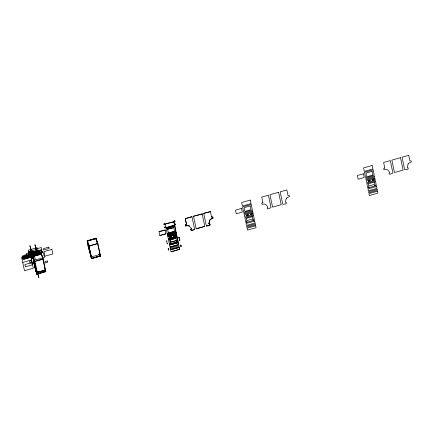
<?xml version="1.0" encoding="UTF-8"?>
<svg xmlns="http://www.w3.org/2000/svg" width="433" height="433" viewBox="0 0 433 433"><rect width="100%" height="100%" fill="white"/><g stroke="black" fill="none" stroke-linecap="round" stroke-linejoin="round"><path stroke-width="0.65" d="M90.427 255.026L88.013 245.543L88.467 246.155L88.013 245.543M90.638 254.967L88.245 246.675M99.466 252.461L99.384 252.011M208.939 223.406L209.805 220.002A4.741 2.658 -17.7 0 1 213.009 218.086L212.771 216.955L211.542 217.003L212.825 217.128L213.063 218.259A4.741 2.658 -17.7 0 0 209.859 220.17L208.993 223.58A1.272 0.714 -17.7 0 0 209.962 224.18L209.967 224.002A1.272 0.714 -17.7 0 1 208.939 223.406L208.993 223.58M209.615 225.376C201.399 225.929 211.006 226.973 209.962 224.18M209.669 225.55L210.021 224.175M31.203 253.549L31.544 253.44M31.577 253.57L31.257 253.673M34.521 253.327L34.857 253.213M34.9 253.337L34.575 253.451M169.779 236.873L170.104 236.764M169.833 237.04L170.142 236.883M169.898 237.165L170.266 237.073M169.985 237.3L170.174 237.241M170.321 236.856L170.645 236.754M170.824 236.635L171.149 236.532M170.358 237.365L170.05 237.473M170.483 237.17L170.808 237.062M170.537 237.344L170.851 237.181L170.526 237.289M170.867 236.754L171.203 236.705M171.311 236.348L171.63 236.239M170.932 236.932L171.306 236.84M171.04 237.122L171.349 236.959M171.365 236.521L171.69 236.413M170.9 237.365L170.591 237.463M171.728 236.532L171.414 236.645L171.793 236.553M171.652 236.386L171.371 236.472M171.528 236.829L171.836 236.672M171.381 237.16L171.105 237.246M171.885 236.851L171.576 236.954M173.752 235.741L174.071 235.639M173.806 235.915L174.126 235.806L173.812 235.866M173.882 236.045L174.234 235.947M173.969 236.223L174.277 236.066M174.293 235.731L174.618 235.622M174.347 235.904L174.672 235.796M174.797 235.509L175.116 235.406M174.326 236.245L174.017 236.348M174.423 236.028L174.78 235.936M174.851 235.682L175.159 235.525M175.278 235.222L175.603 235.114M174.959 235.823L175.278 235.714M175.322 235.833L175.019 235.985L175.333 235.888M175.322 235.341L175.576 235.303M174.867 236.234L174.564 236.337M175.397 235.52L175.766 235.428M175.495 235.704L175.82 235.595M175.701 235.406L175.435 235.525M175.37 236.012L175.051 236.109M175.858 235.725L175.652 235.833M246.231 215.353L246.556 215.244M246.393 215.666L246.718 215.558M246.594 215.374L246.296 215.477M246.778 215.342L247.102 215.233M246.74 215.704L246.437 215.786M246.94 215.65L247.265 215.547M247.135 215.363L246.842 215.466M247.275 215.12L247.6 215.012M247.281 215.694L247.016 215.78M247.438 215.428L247.763 215.325M247.622 215.158L247.33 215.244M247.763 214.833L248.087 214.725M247.925 215.141L248.25 215.033M248.109 214.871L247.828 214.957M247.806 215.445L247.492 215.553M248.282 215.163L247.99 215.266M250.204 214.227L250.528 214.119M250.366 214.535L250.691 214.432M250.566 214.238L250.269 214.351M250.75 214.216L251.07 214.108M250.723 214.557L250.431 214.66M250.913 214.524L251.232 214.416M251.113 214.227L250.799 214.335M251.248 213.994L251.573 213.886M251.27 214.546L250.961 214.649M251.411 214.303L251.735 214.2M251.605 214.016L251.302 214.113M251.735 213.702L252.06 213.599M251.898 214.016L252.222 213.907M252.076 213.745L251.779 213.821M251.757 214.346L251.486 214.432M252.26 214.026L251.963 214.14M368.12 180.75L368.445 180.642M368.283 181.059L368.607 180.956M368.467 180.788L368.174 180.875M368.667 180.74L368.992 180.631M368.651 181.075L368.348 181.189M368.829 181.048L369.149 180.945M369.008 180.778L368.732 180.864M369.165 180.518L369.49 180.409M369.652 180.231L369.977 180.123M369.187 181.07L368.889 181.178M369.327 180.826L369.652 180.723M369.528 180.539L369.23 180.642M369.814 180.539L370.139 180.431M370.009 180.252L369.706 180.35M369.674 180.87L369.403 180.956M370.161 180.577L369.879 180.664M372.093 179.625L372.418 179.516M372.256 179.933L372.58 179.83M372.45 179.646L372.136 179.744M372.64 179.614L372.959 179.506M372.618 179.949L372.32 180.058M372.797 179.922L373.122 179.814M372.981 179.652L372.678 179.733M373.138 179.392L373.463 179.284M373.625 179.1L373.95 178.997M373.159 179.944L372.862 180.047M373.3 179.7L373.625 179.592M373.495 179.414L373.203 179.516M373.657 179.722L373.354 179.825M373.787 179.414L374.107 179.305M373.988 179.116L373.674 179.224M374.144 179.435L373.825 179.533M171.344 236.97L171.062 237.078M170.12 236.911L169.844 236.997M170.889 236.791L171.17 236.694M37.666 271.67L37.368 271.756M98.903 254.29L98.6 254.371M185.335 224.743L186.444 224.126L185.281 218.589L191.954 216.695L185.34 218.762L186.499 224.299L185.335 224.743L185.627 226.048A4.741 2.658 -17.7 0 1 189.226 226.026L189.172 225.858A4.741 2.658 -17.7 0 0 185.573 225.874L185.627 226.048M170.965 236.938L171.262 236.829M191.521 230.702L190.72 229.642A1.272 0.714 -17.7 0 0 191.348 228.592L191.267 228.386A1.272 0.714 -17.7 0 1 190.666 229.468L191.521 230.702L194.623 229.338L191.954 216.695M191.462 230.529L194.623 229.338M32.513 254.512L37.433 253.116M21.98 258.864L30.813 256.358L33.292 268.2L24.459 270.706L21.65 257.126L39.051 252.212L38.64 250.263L32.632 251.968L33.043 253.917M30.813 256.59L30.029 256.812L29.476 254.193L30.261 253.971L31.544 259.952L22.765 262.441M35.603 270.284L35.728 270.555L33.547 262.203L33.309 261.072L33.763 261.684L32.605 256.147L36.756 274.154L45.795 271.583L43.186 259.118L41.438 253.641L41.519 255.037M88.256 246.215L87.304 240.618L89.052 246.096M90.621 254.967L90.302 254.756L91.455 258.625L100.494 256.055L97.885 243.59L95.926 238.172L97.674 243.649M32.637 256.255L41.265 253.722L41.395 254.139L32.724 256.585M87.342 240.726L95.964 238.193L96.158 238.902L95.65 239.048L95.455 238.339L95.514 238.632M32.691 256.423L41.314 253.976L32.702 256.46M96.018 238.448L87.396 240.894L96.023 238.486L97.652 243.633M87.428 241.051L96.099 238.61M32.832 256.883L33.281 256.444M40.816 254.16L40.756 253.868L40.946 254.577L41.46 254.431M87.536 241.354L87.986 240.916M34.11 260.78L34.618 260.634L34.813 261.343L34.754 261.056L34.245 261.196L36.962 274.094M42.732 258.333L42.288 258.766L42.732 258.333L45.584 271.643L45.216 270.56M89.322 245.105L88.814 245.251L88.873 245.543L89.322 245.105L89.517 245.814L89.452 245.522L88.944 245.668L91.666 258.566L91.13 256.071M96.927 242.945L97.436 242.805L96.987 243.238L96.927 242.945L97.122 243.66L97.566 243.222L100.288 256.114L99.731 254.49M163.972 223.931L164.486 223.785L164.675 224.5L164.167 224.64L163.972 223.931L164.037 224.224L164.486 223.785M174.288 221.003L174.797 220.857L174.932 221.279L174.483 221.712L174.288 221.003L174.347 221.295L174.797 220.857M34.175 261.072L34.618 260.634M42.867 258.75L42.418 259.188L42.223 258.474M166.001 227.72L165.211 224.034L173.887 221.761L174.623 225.268L166.001 227.72L174.569 225.1L173.833 221.588M174.932 221.279L174.483 221.712M173.887 221.761L165.211 224.034M34.304 261.489L42.921 259.004M89.009 245.96L97.62 243.476M193.524 216.251L202.2 213.972L193.524 216.251L196.171 228.813L204.793 226.367L202.146 213.805M203.71 213.355L210.438 211.634L203.71 213.355L206.379 225.999M36.756 274.154L34.142 261.684L43.186 259.118M91.455 258.625L88.846 246.155L97.885 243.59M33.547 262.203L33.731 261.976L36.616 272.628L45.243 270.181L36.578 272.471L45.238 270.111L44.767 268.298M164.648 227.152L165.157 227.006L165.352 227.715L164.843 227.861L164.648 227.152L164.708 227.439L165.157 227.006M174.964 224.224L175.473 224.078L175.668 224.787L175.159 224.933L174.964 224.224L175.024 224.511L175.473 224.078M167.349 234.156L166.137 228.445L174.759 225.999L175.971 231.709L167.295 233.982L175.917 231.536L174.759 225.999M36.091 270.576L36.556 272.822L34.846 265.884M174.813 226.167L166.137 228.445M35.187 266.019L35.668 267.875M89.885 250.49L90.768 253.787M159.03 231.633L165.157 230.08L159.03 231.633L159.858 235.503L165.931 233.777L165.103 229.907M167.614 229.198L173.795 227.628L167.614 229.198L168.448 233.084L174.575 231.341L173.741 227.455M36.204 269.867L35.733 269.028L36.21 270.674L35.988 269.764M35.614 270.322L36.616 272.628M90.302 254.756L91.13 256.553M36.188 270.582L36.404 272.411L36.432 271.599M90.643 255.124L91.011 254.826L90.843 255.097M36.264 270.89L36.41 271.323M90.713 255.432L90.892 255.053L91.109 255.789M36.015 271.984L35.809 270.224M90.713 256.455L90.567 254.902M91.206 256.379L90.632 255.097M167.723 235.942L167.484 234.881L176.107 232.434L176.345 233.495L167.668 235.769L176.291 233.322L176.107 232.434M176.161 232.608L167.484 234.881M91.282 256.942L99.904 254.496M168.323 238.805L167.858 236.667L176.48 234.221L176.945 236.358L168.258 238.594L176.881 236.147L176.48 234.221M45.595 271.67L36.973 274.116L36.22 271.919M176.534 234.394L167.858 236.667M168.285 238.686L176.945 236.358M169.471 244.293L168.453 239.53L177.081 237.084L178.093 241.841L169.417 244.12L178.039 241.674L177.081 237.084M177.135 237.257L168.453 239.53M167.198 243.936L166.748 240.732M178.953 237.268L179.327 237.593L179.652 240.402L178.953 237.268L179.652 240.402M170.358 242.318L169.844 239.942L176.009 238.193L169.898 240.115L170.358 242.318L176.523 240.564L176.009 238.193M170.304 242.144L176.523 240.564M167.073 243.541L167.447 243.866M179.527 240.006L179.202 237.197M170.061 247.108L169.606 245.018L178.282 242.74L178.683 244.656L170.061 247.108L178.629 244.488L178.228 242.572M178.282 242.74L169.606 245.018M168.383 248.537L168.345 249.614L168.545 249.311M170.239 247.974L178.872 245.554L179.083 246.566L170.461 249.013L170.25 248.006M180.588 245.073L181.054 245.771L180.75 245.847L180.967 246.615L180.832 245.002M168.556 249.072L168.518 250.15M171.051 251.827L170.597 249.744L179.273 247.465L179.673 249.381L171.051 251.827L179.619 249.208L179.219 247.292M179.273 247.465L170.597 249.744M174.288 236.12L173.974 236.18M189.172 225.858L191.348 228.592M89.436 249.771L88.446 246.512M33.731 261.97L36.616 272.557M33.309 261.072L33.557 261.743M99.752 253.89L100.494 256.055M45.238 269.959L45.795 271.583M45.184 270.414L45.557 271.513M204.793 226.367L196.171 228.813M174.862 221.149L174.992 221.572M179.776 239.936L179.901 240.331M174.575 231.341L168.448 233.084M165.931 233.777L159.858 235.503M166.499 240.802L166.624 241.197M168.432 248.769L168.767 250.079M168.134 248.607L168.356 249.376M88.045 241.208L87.85 240.499L87.91 240.791M87.098 240.678L88.846 246.155M88.435 246.447L88.218 245.484M41.227 253.7L42.975 259.178M39.517 253.413L38.661 250.734L29.834 253.24L30.689 255.919L39.798 253.375L39.23 250.664M38.802 252.428L38.629 251.892L29.168 254.615L28.269 251.8L36.242 249.538L37.141 252.352M38.851 253.061L37.135 247.698L28.307 250.204L30.018 255.567L42.856 251.887L44.604 257.37L35.566 259.935L33.817 254.452M37.227 251.93L34.916 244.683L37.752 255.059M32.54 252.78L31.885 250.712L28.421 251.697L29.081 253.76L39.127 250.902L40.02 253.711L31.192 256.217L30.294 253.408M33.346 256.737L33.152 256.027L33.211 256.32M33.141 256.417L34.938 262.046L37.525 274.398M30.586 248.585L32.183 253.841M32.41 254.29L33.861 258.799M34.943 263.031L35.999 266.392L34.97 263.177M31.279 251.865L32.843 256.677M34.353 261.624L31.338 252.179L30.424 247.817L31.49 251.692M33.963 260.818L34.25 261.732L33.758 259.367M32.394 256.206L34.142 261.684M33.714 260.888L34.007 261.803L33.016 257.078M33.801 261.792L31.62 251.016L29.909 245.657L30.694 249.397L33.752 258.772M34.672 265.927L35.701 269.142M35.078 267.41L36.518 272.092M36.897 273.277L37.276 274.468L34.689 262.117L31.317 251.53L31.598 252.877M29.801 254.398L29.969 254.934L42.353 251.384L42.564 252.396L33.942 254.842L33.731 253.835M43.029 259.464L43.955 262.539M43.484 262.679L43.581 263.031M99.309 252.163L99.936 254.582M91.314 257.029L89.414 249.722M35.425 266.842L35.75 268.081M99.346 252.19L99.617 253.321M100.294 256.141L100.218 255.871L91.596 258.317L100.272 256.038L91.672 258.588M91.033 256.574L91.103 256.883M210.384 211.461L211.602 217.171M181.054 245.771L180.805 245.841M181.216 246.545L180.967 246.615M175.668 224.787L175.603 224.494L175.159 224.933M164.675 224.5L164.616 224.207L164.167 224.64M165.352 227.715L165.292 227.422L164.843 227.861M96.137 238.112L96.911 241.803M95.59 238.756L95.65 239.048M87.342 240.64L88.554 246.437L87.304 240.618M41.438 253.641L41.952 256.103M40.886 254.285L40.946 254.577M40.02 252.71L39.831 251.8L31.003 254.312L31.192 255.216M37.877 255.026L36.962 250.853L32.037 252.255L32.681 255.584M36.199 251.551L35.69 249.121L41.346 247.514L41.855 249.944L31.685 252.807L32.253 255.519M33.65 253.738L33.189 251.546L26.391 253.473L26.851 255.665M32.697 255.178L32.968 256.471M35.56 268.698L35.116 267.069L35.257 267.74M32.838 256.239L32.897 256.531M32.226 253.733L35.549 269.656M31.863 253.229L32.215 254.81M33.52 261.012L33.758 262.144M31.528 254.42L31.928 254.425L31.533 254.382M37.011 252.347C38.082 253.116 38.028 251.156 37.016 252.331M169.871 243.297C171.105 244.006 170.662 242.134 169.877 243.276M176.404 241.441L177.389 241.452L176.794 241.836L176.507 241.506L177.286 241.154L176.404 241.441M169.925 243.465C171.046 244.239 170.878 242.301 169.925 243.465M246.328 221.777C247.503 222.513 247.194 220.619 246.328 221.756M252.861 219.921C254.095 220.641 253.662 218.762 252.861 219.921M368.212 187.175C369.511 187.862 368.927 186.044 368.212 187.175M374.745 185.319C375.747 186.114 375.882 184.155 374.762 185.275M286.262 198.482L285.39 201.892A1.272 0.714 -17.7 0 0 286.365 202.492L286.072 203.856L282.776 204.311L280.167 191.841L286.841 189.946L287.999 195.483L289.222 195.44L289.46 196.571A4.741 2.658 -17.7 0 0 286.262 198.482M408.146 163.88L407.28 167.29A1.272 0.714 -17.7 0 0 408.254 167.89L407.962 169.254L404.666 169.709L402.057 157.239L408.73 155.344L409.889 160.881L411.112 160.832L411.35 161.964A4.741 2.658 -17.7 0 0 408.146 163.88M174.515 236.207L174.78 236.099L174.515 236.207M262.896 202.612L261.792 203.223L262.03 204.354A4.741 2.658 -17.7 0 1 265.629 204.338L267.746 206.898A1.272 0.714 -17.7 0 1 267.118 207.954L267.919 209.015L271.02 207.645L268.411 195.18L261.738 197.075L262.896 202.612M384.785 168.009L383.681 168.621L383.914 169.752A4.741 2.658 -17.7 0 1 387.513 169.736L389.635 172.296A1.272 0.714 -17.7 0 1 389.007 173.352L389.808 174.407L392.91 173.043L390.295 160.578L383.627 162.472L384.785 168.009M48.869 247.097L43.322 248.672L43.609 250.03L49.156 248.455L48.869 247.097M41.184 249.879L34.819 251.681L35.344 254.193L41.709 252.385L41.184 249.879M28.941 253.879L22.749 255.638L23.214 257.851L29.406 256.098L28.941 253.879M38.331 251.903L36.437 252.439L36.637 253.402L38.532 252.861L38.331 251.903M29.374 254.626L24.448 256.022L24.925 258.279L29.845 256.883L29.374 254.626M31.133 254.382L22.305 256.888L23.16 259.567L31.988 257.061L31.133 254.382M28.508 255.335L23.582 256.737L24.059 258.994L28.979 257.592L28.508 255.335M32.08 255.032L23.252 257.538L23.409 258.29L32.237 255.784L32.08 255.032M51.933 249.397L43.96 251.66L44.913 256.212L52.886 253.949L51.933 249.397M31.057 255.465L31.355 258.155L31.057 255.465M31.62 260.52L29.585 261.099L30.023 263.199L32.058 262.62L31.62 260.52M250.29 200.073L241.663 202.52L242.399 206.027L251.021 203.58L250.29 200.073M372.18 165.471L363.552 167.917L364.288 171.425L372.91 168.978L372.18 165.471M278.598 192.284L269.976 194.731L272.574 207.126L281.196 204.679L278.598 192.284M400.487 157.682L391.865 160.129L394.463 172.523L403.085 170.077L400.487 157.682M31.825 262.582L24.887 264.547L25.358 266.793L32.296 264.828L31.825 262.582M47.413 260.975L44.962 261.667L45.221 262.918L47.673 262.219L47.413 260.975M251.21 204.479L242.588 206.925L243.747 212.468L252.369 210.016L251.21 204.479M373.1 169.877L364.478 172.323L365.636 177.866L374.258 175.414L373.1 169.877M241.56 208.392L235.482 210.119L236.256 213.815L242.334 212.089L241.56 208.392M250.193 205.94L244.066 207.678L244.845 211.391L250.972 209.653L250.193 205.94M363.444 173.79L357.371 175.517L358.145 179.213L364.223 177.487L363.444 173.79M372.082 171.338L365.955 173.076L366.735 176.788L372.862 175.051L372.082 171.338M252.558 210.914L243.936 213.366L244.12 214.254L252.748 211.802L252.558 210.914M374.448 176.312L365.825 178.764L366.009 179.652L374.632 177.2L374.448 176.312M45.514 271.399L36.892 273.845L45.514 271.399M252.932 212.7L244.309 215.152L244.721 217.117L253.343 214.665L252.932 212.7M374.821 178.098L366.199 180.55L366.61 182.515L375.232 180.063L374.821 178.098M253.532 215.564L244.91 218.016L245.874 222.605L254.496 220.153L253.532 215.564M375.422 180.962L366.8 183.413L367.758 187.998L376.385 185.551L375.422 180.962M252.466 216.679L246.296 218.427L246.761 220.63L252.926 218.876L252.466 216.679M374.35 182.071L368.185 183.825L368.645 186.028L374.816 184.274L374.35 182.071M254.68 221.052L246.058 223.498L246.458 225.42L255.086 222.968L254.68 221.052M376.569 186.45L367.947 188.896L368.348 190.812L376.97 188.366L376.569 186.45M255.27 223.866L246.648 226.318L246.859 227.325L255.481 224.879L255.27 223.866M377.159 189.264L368.537 191.711L368.748 192.723L377.37 190.276L377.159 189.264M255.67 225.777L247.048 228.223L247.449 230.139L256.071 227.693L255.67 225.777M377.56 191.175L368.938 193.621L369.338 195.537L377.96 193.091L377.56 191.175M30.662 250.177L30.37 249.262L31.777 255.492L30.662 250.177M38.494 275.783L36.177 268.536L38.883 277.656L38.494 275.783"/></g></svg>
